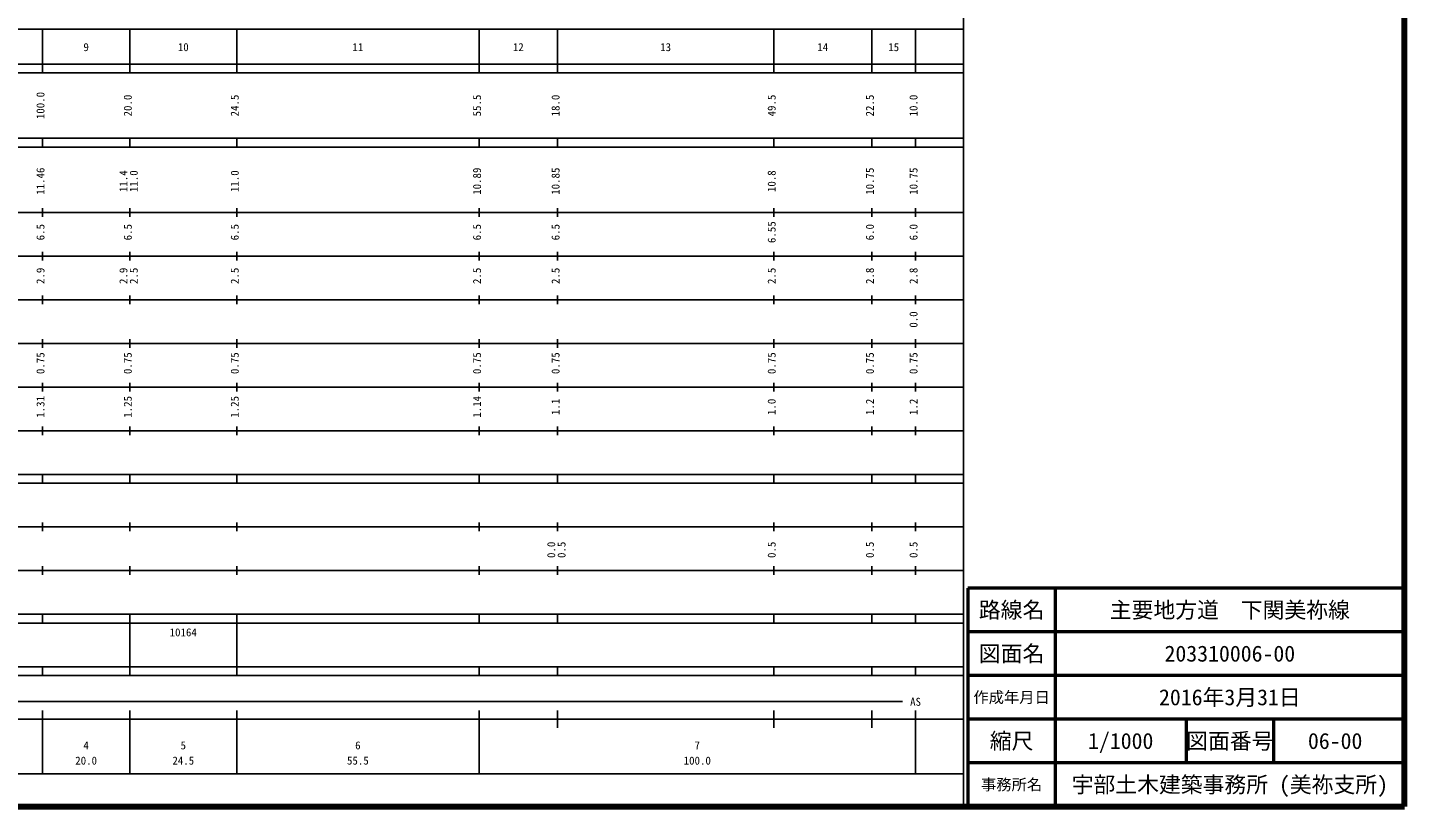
# Model space of a CAD drawing. Units: millimetres on the paper, enlarged 1000 times. Extents: x 40000 to 680000, y 20000 to 380000.
# Drawn here: x 364576 to 680000, y 20000 to 198357 of the extents above; entities that cross this region are included whole.
import ezdxf
from ezdxf.enums import TextEntityAlignment as Align

# ---------------------------------------------------------------- set-up
doc = ezdxf.new("R2010")
doc.units = ezdxf.units.MM
doc.header["$LTSCALE"] = 1000
for name, color, linetype, lineweight in [('S-TTL', 2, 'Continuous', 140), ('S-TTL-BAND', 7, 'Continuous', 25), ('S-TTL-FRAM', 2, 'Continuous', 50), ('S-TTL-LINE', 7, 'Continuous', 50)]:
    doc.layers.add(name, color=color, linetype=linetype, lineweight=lineweight)
doc.layers.add('S-TTL-TXT', color=7, linetype='Continuous')
doc.styles.add('ＭＳ ゴシック', font='')
doc.styles.get('ＭＳ ゴシック').set_extended_font_data('MS Gothic')

msp = doc.modelspace()

# ---------------------------------------------------------------- linework, layer by layer
at = {"layer": 'S-TTL'}
for p, q in [((680000, 20000), (680000, 380000)), ((40000, 20000), (680000, 20000))]:
    msp.add_line(p, q, dxfattribs=at)
at = {"layer": 'S-TTL-BAND'}
for p, q in [((579000, 20000), (579000, 370000)), ((68000, 198000), (579000, 198000)), ((368000, 188000), (368000, 198000)), ((388000, 188000), (388000, 198000)), ((412500, 188000), (412500, 198000)), ((468000, 188000), (468000, 198000)), ((486000, 188000), (486000, 198000)), ((535500, 188000), (535500, 198000)), ((558000, 188000), (558000, 198000)), ((568000, 188000), (568000, 198000)), ((40000, 190000), (579000, 190000)), ((40000, 188000), (579000, 188000)), ((40000, 173000), (579000, 173000)), ((40000, 171000), (579000, 171000)), ((368000, 171000), (368000, 173000)), ((388000, 171000), (388000, 173000)), ((412500, 171000), (412500, 173000)), ((468000, 171000), (468000, 173000)), ((486000, 171000), (486000, 173000)), ((535500, 171000), (535500, 173000)), ((558000, 171000), (558000, 173000)), ((568000, 171000), (568000, 173000)), ((40000, 156000), (579000, 156000)), ((368000, 155000), (368000, 157000)), ((388000, 155000), (388000, 157000)), ((412500, 155000), (412500, 157000)), ((468000, 155000), (468000, 157000)), ((486000, 155000), (486000, 157000)), ((535500, 155000), (535500, 157000)), ((558000, 155000), (558000, 157000)), ((568000, 155000), (568000, 157000)), ((46000, 146000), (579000, 146000)), ((368000, 145000), (368000, 147000)), ((388000, 145000), (388000, 147000)), ((412500, 145000), (412500, 147000)), ((468000, 145000), (468000, 147000)), ((486000, 145000), (486000, 147000)), ((535500, 145000), (535500, 147000)), ((558000, 145000), (558000, 147000)), ((568000, 145000), (568000, 147000)), ((52000, 136000), (579000, 136000)), ((368000, 135000), (368000, 137000)), ((388000, 135000), (388000, 137000)), ((412500, 135000), (412500, 137000)), ((468000, 135000), (468000, 137000)), ((486000, 135000), (486000, 137000)), ((535500, 135000), (535500, 137000)), ((558000, 135000), (558000, 137000)), ((568000, 135000), (568000, 137000)), ((368000, 125000), (368000, 127000)), ((388000, 125000), (388000, 127000)), ((412500, 125000), (412500, 127000)), ((468000, 125000), (468000, 127000)), ((486000, 125000), (486000, 127000)), ((535500, 125000), (535500, 127000)), ((558000, 125000), (558000, 127000)), ((568000, 125000), (568000, 127000)), ((46000, 126000), (579000, 126000)), ((368000, 115000), (368000, 117000)), ((388000, 115000), (388000, 117000)), ((412500, 115000), (412500, 117000)), ((468000, 115000), (468000, 117000)), ((486000, 115000), (486000, 117000)), ((535500, 115000), (535500, 117000)), ((558000, 115000), (558000, 117000)), ((568000, 115000), (568000, 117000)), ((52000, 116000), (579000, 116000)), ((46000, 106000), (579000, 106000)), ((368000, 105000), (368000, 107000)), ((388000, 105000), (388000, 107000)), ((412500, 105000), (412500, 107000)), ((468000, 105000), (468000, 107000)), ((486000, 105000), (486000, 107000)), ((535500, 105000), (535500, 107000)), ((558000, 105000), (558000, 107000)), ((568000, 105000), (568000, 107000)), ((40000, 96000), (579000, 96000)), ((368000, 94000), (368000, 96000)), ((388000, 94000), (388000, 96000)), ((412500, 94000), (412500, 96000)), ((468000, 94000), (468000, 96000)), ((486000, 94000), (486000, 96000)), ((535500, 94000), (535500, 96000)), ((558000, 94000), (558000, 96000)), ((568000, 94000), (568000, 96000)), ((40000, 94000), (579000, 94000)), ((49000, 84000), (579000, 84000)), ((368000, 83000), (368000, 85000)), ((388000, 83000), (388000, 85000)), ((412500, 83000), (412500, 85000)), ((468000, 83000), (468000, 85000)), ((486000, 83000), (486000, 85000)), ((535500, 83000), (535500, 85000)), ((558000, 83000), (558000, 85000)), ((568000, 83000), (568000, 85000)), ((40000, 74000), (579000, 74000)), ((368000, 73000), (368000, 75000)), ((388000, 73000), (388000, 75000)), ((412500, 73000), (412500, 75000)), ((468000, 73000), (468000, 75000)), ((486000, 73000), (486000, 75000)), ((535500, 73000), (535500, 75000)), ((558000, 73000), (558000, 75000)), ((568000, 73000), (568000, 75000)), ((40000, 64000), (579000, 64000)), ((368000, 62000), (368000, 64000)), ((388000, 62000), (388000, 64000)), ((412500, 62000), (412500, 64000)), ((468000, 62000), (468000, 64000)), ((486000, 62000), (486000, 64000)), ((535500, 62000), (535500, 64000)), ((558000, 62000), (558000, 64000)), ((568000, 62000), (568000, 64000)), ((40000, 62000), (579000, 62000)), ((388000, 52000), (388000, 62000)), ((412500, 52000), (412500, 62000)), ((40000, 52000), (579000, 52000)), ((368000, 50000), (368000, 52000)), ((388000, 50000), (388000, 52000)), ((412500, 50000), (412500, 52000)), ((468000, 50000), (468000, 52000)), ((486000, 50000), (486000, 52000)), ((535500, 50000), (535500, 52000)), ((558000, 50000), (558000, 52000)), ((568000, 50000), (568000, 52000)), ((40000, 50000), (579000, 50000)), ((71000, 44000), (565000, 44000)), ((368000, 27500), (368000, 42000)), ((388000, 27500), (388000, 42000)), ((412500, 27500), (412500, 42000)), ((468000, 27500), (468000, 42000)), ((486000, 38000), (486000, 42000)), ((535500, 38000), (535500, 42000)), ((558000, 38000), (558000, 42000)), ((568000, 27500), (568000, 42000)), ((40000, 40000), (579000, 40000)), ((68000, 27500), (579000, 27500))]:
    msp.add_line(p, q, dxfattribs=at)
at = {"layer": 'S-TTL-FRAM'}
for p, q in [((680000, 70000), (580000, 70000)), ((580000, 70000), (580000, 20000))]:
    msp.add_line(p, q, dxfattribs=at)
at = {"layer": 'S-TTL-LINE'}
for p, q in [((600000, 70000), (600000, 20000)), ((680000, 60000), (580000, 60000)), ((680000, 50000), (580000, 50000)), ((680000, 40000), (580000, 40000)), ((630000, 40000), (630000, 30000)), ((650000, 40000), (650000, 30000)), ((680000, 30000), (580000, 30000))]:
    msp.add_line(p, q, dxfattribs=at)

# ---------------------------------------------------------------- texts
at = {"layer": 'S-TTL-BAND', "style": 'ＭＳ ゴシック'}
for s, p in [('9', (378000, 192405)), ('10', (400250, 192405)), ('11', (440250, 192405)), ('12', (477000, 192405)), ('13', (510750, 192405)), ('14', (546750, 192405)), ('15', (563000, 192405)), ('AS', (568000, 42500)), ('4', (378000, 32523)), ('5', (400250, 32523)), ('6', (440250, 32523)), ('7', (518000, 32523)), ('20.0', (378000, 29033)), ('24.5', (400250, 29033)), ('55.5', (440250, 29033)), ('100.0', (518000, 29033))]:
    msp.add_text(s, height=1833, dxfattribs=at).set_placement(p, align=Align.BOTTOM_CENTER)
for s, p in [('100.0', (369000, 180500)), ('20.0', (389000, 180500)), ('24.5', (413500, 180500)), ('55.5', (469000, 180500)), ('18.0', (487000, 180500)), ('49.5', (536500, 180500)), ('22.5', (559000, 180500)), ('10.0', (569000, 180500)), ('11.46', (369000, 163174)), ('11.4', (388000, 163174)), ('11.0', (390370, 163174)), ('11.0', (413500, 163174)), ('10.89', (469000, 163174)), ('10.85', (487000, 163174)), ('10.8', (536500, 163174)), ('10.75', (559000, 163174)), ('10.75', (569000, 163174)), ('6.5', (369000, 151500)), ('6.5', (389000, 151500)), ('6.5', (413500, 151500)), ('6.5', (469000, 151500)), ('6.5', (487000, 151500)), ('6.55', (536500, 151500)), ('6.0', (559000, 151500)), ('6.0', (569000, 151500)), ('2.9', (369000, 141500)), ('2.9', (388000, 141500)), ('2.5', (390370, 141500)), ('2.5', (413500, 141500)), ('2.5', (469000, 141500)), ('2.5', (487000, 141500)), ('2.5', (536500, 141500)), ('2.8', (559000, 141500)), ('2.8', (569000, 141500)), ('0.0', (569000, 131500)), ('0.75', (369000, 121500)), ('0.75', (389000, 121500)), ('0.75', (413500, 121500)), ('0.75', (469000, 121500)), ('0.75', (487000, 121500)), ('0.75', (536500, 121500)), ('0.75', (559000, 121500)), ('0.75', (569000, 121500)), ('1.31', (369000, 111500)), ('1.25', (389000, 111500)), ('1.25', (413500, 111500)), ('1.14', (469000, 111500)), ('1.1', (487000, 111500)), ('1.0', (536500, 111500)), ('1.2', (559000, 111500)), ('1.2', (569000, 111500)), ('0.0', (486000, 78764)), ('0.5', (488370, 78764)), ('0.5', (536500, 78764)), ('0.5', (559000, 78764)), ('0.5', (569000, 78764))]:
    msp.add_text(s, height=1833, rotation=90, dxfattribs=at).set_placement(p, align=Align.BOTTOM_CENTER)
msp.add_text('10164', height=1833, dxfattribs=at).set_placement((397125, 58405), align=Align.BOTTOM_LEFT)
at = {"layer": 'S-TTL-TXT', "style": 'ＭＳ ゴシック'}
for s, height, p in [('路線名', 3666, (590000, 65000)), ('路線名', 3666, (590000, 65000)), ('主要地方道\u3000下関美祢線', 3666, (640000, 65000)), ('図面名', 3666, (590000, 55000)), ('図面名', 3666, (590000, 55000)), ('203310006-00', 3666, (640000, 55000)), ('2016年3月31日', 3666, (640000, 45000)), ('作成年月日', 2566, (590000, 45000)), ('作成年月日', 2566, (590000, 45000)), ('縮尺', 3666, (590000, 35000)), ('縮尺', 3666, (590000, 35000)), ('1/1000', 3666, (615000, 35000)), ('図面番号', 3666, (640000, 35000)), ('図面番号', 3666, (640000, 35000)), ('06-00', 3666, (664125, 35000)), ('事務所名', 2566, (590000, 25000)), ('事務所名', 2566, (590000, 25000)), ('宇部土木建築事務所 (美祢支所)', 3666, (640000, 25000))]:
    msp.add_text(s, height=height, dxfattribs=at).set_placement(p, align=Align.MIDDLE_CENTER)

doc.saveas('drawing.dxf')
